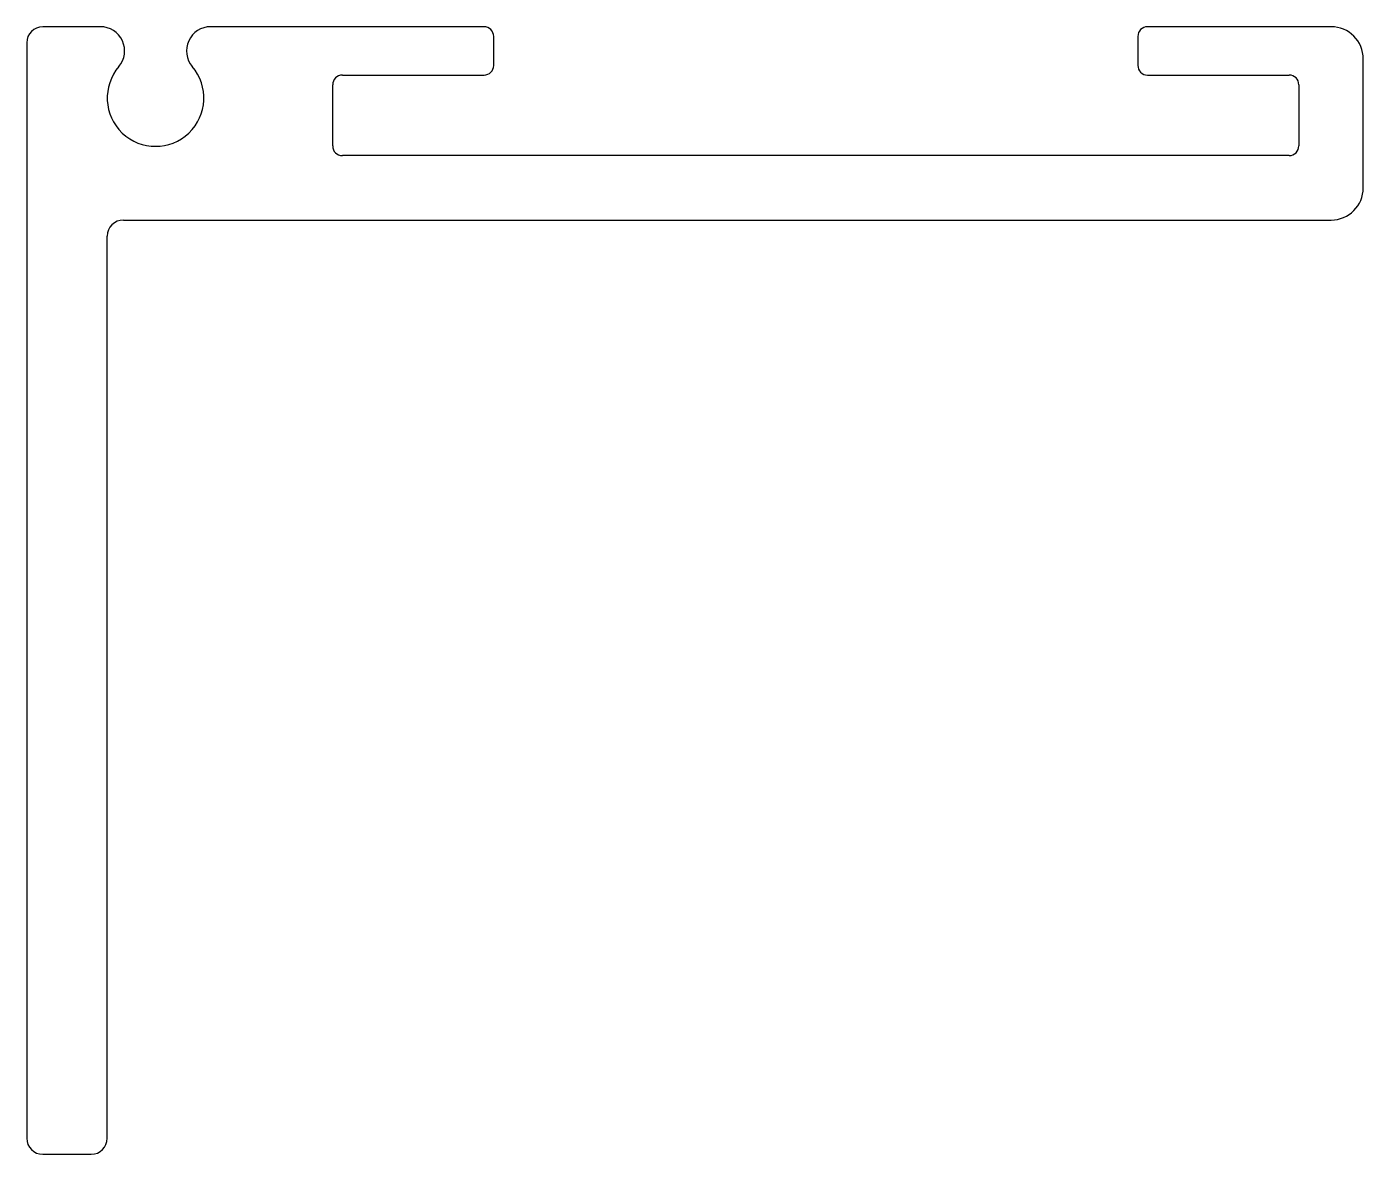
# Model space of a CAD drawing. Extents: x 1839 to 1880.5, y 1864.9 to 1899.9.
import ezdxf

# ---------------------------------------------------------------- set-up
doc = ezdxf.new("R2010")
doc.units = 0
doc.layers.get('0').update_dxf_attribs({"linetype": 'CONTINUOUS'})

msp = doc.modelspace()

# ---------------------------------------------------------------- linework, layer by layer
for p, q in [((1841.305, 1899.886), (1839.515, 1899.886)), ((1853.215, 1899.886), (1844.725, 1899.886)), ((1879.515, 1899.886), (1873.815, 1899.886)), ((1853.515, 1898.686), (1853.515, 1899.586)), ((1873.515, 1899.586), (1873.515, 1898.686)), ((1839.015, 1899.386), (1839.015, 1865.386)), ((1880.515, 1894.886), (1880.515, 1898.886)), ((1848.815, 1898.386), (1853.215, 1898.386)), ((1873.815, 1898.386), (1878.215, 1898.386)), ((1848.515, 1896.186), (1848.515, 1898.086)), ((1878.515, 1898.086), (1878.515, 1896.186)), ((1878.215, 1895.886), (1848.815, 1895.886)), ((1842.015, 1893.886), (1879.515, 1893.886)), ((1841.515, 1865.386), (1841.515, 1893.386)), ((1839.515, 1864.886), (1841.015, 1864.886))]:
    msp.add_line(p, q)
for centre, radius, start, end in [((1839.515, 1899.386), 0.5, 90, 180), ((1841.305, 1899.136), 0.75, 319.6692, 90), ((1844.725, 1899.136), 0.75, 90, 220.3308), ((1853.215, 1899.586), 0.3, 359.9998, 90), ((1873.815, 1899.586), 0.3, 90, 180), ((1879.515, 1898.886), 1, 0, 90), ((1843.015, 1897.674), 1.5, 139.3722, 40.6278), ((1853.215, 1898.686), 0.3, 270, 360), ((1873.815, 1898.686), 0.3, 179.9998, 270), ((1848.815, 1898.086), 0.3, 90, 180.0001), ((1878.215, 1898.086), 0.3, 0, 90), ((1848.815, 1896.186), 0.3, 180, 270), ((1878.215, 1896.186), 0.3, 270, 0.0001), ((1879.515, 1894.886), 1, 270, 0), ((1842.015, 1893.386), 0.5, 90, 180), ((1839.515, 1865.386), 0.5, 180, 270), ((1841.015, 1865.386), 0.5, 270, 0)]:
    msp.add_arc(centre, radius, start, end)

doc.saveas('drawing.dxf')
